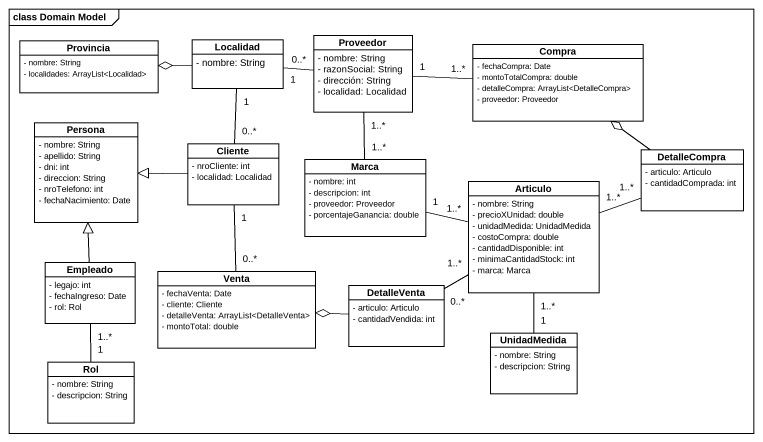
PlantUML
@startuml
mainframe class Domain Model
hide circle
hide empty members
skinparam classAttributeIconSize 0
class Provincia {
  - nombre: String
  - localidades: ArrayList<Localidad>
}
class Localidad {
  - nombre: String
}
class Proveedor {
  - nombre: String
  - razonSocial: String
  - dirección: String
  - localidad: Localidad
}
class Compra {
  - fechaCompra: Date
  - montoTotalCompra: double
  - detalleCompra: ArrayList<DetalleCompra>
  - proveedor: Proveedor
}
class Persona {
  - nombre: String
  - apellido: String
  - dni: int
  - direccion: String
  - nroTelefono: int
  - fechaNacimiento: Date
}
class Cliente {
  - nroCliente: int
  - localidad: Localidad
}
class Marca {
  - nombre: int
  - descripcion: int
  - proveedor: Proveedor
  - porcentajeGanancia: double
}
class DetalleCompra {
  - articulo: Articulo
  - cantidadComprada: int
}
class Articulo {
  - nombre: String
  - precioXUnidad: double
  - unidadMedida: UnidadMedida
  - costoCompra: double
  - cantidadDisponible: int
  - minimaCantidadStock: int
  - marca: Marca
}
class Empleado {
  - legajo: int
  - fechaIngreso: Date
  - rol: Rol
}
class Venta {
  - fechaVenta: Date
  - cliente: Cliente
  - detalleVenta: ArrayList<DetalleVenta>
  - montoTotal: double
}
class DetalleVenta {
  - articulo: Articulo
  - cantidadVendida: int
}
class UnidadMedida {
  - nombre: String
  - descripcion: String
}
class Rol {
  - nombre: String
  - descripcion: String
}
Localidad -left-o Provincia
Proveedor "0..*" -left- "1" Localidad
Compra "1..*" -left- "1" Proveedor
Cliente "0..*" -up- "1" Localidad
Cliente -left-|> Persona
Marca "1..*" -up- "1..*" Proveedor
DetalleCompra -up-o Compra
DetalleCompra "1..*" -left- "1..*" Articulo
Articulo "1..*" -left- "1" Marca
Articulo "1..*" -- "1" UnidadMedida
Empleado -up-|> Persona
Empleado "1..*" -- "1" Rol
Venta "0..*" -up- "1" Cliente
DetalleVenta "0..*" -right- "1..*" Articulo
DetalleVenta -left-o Venta
@enduml
